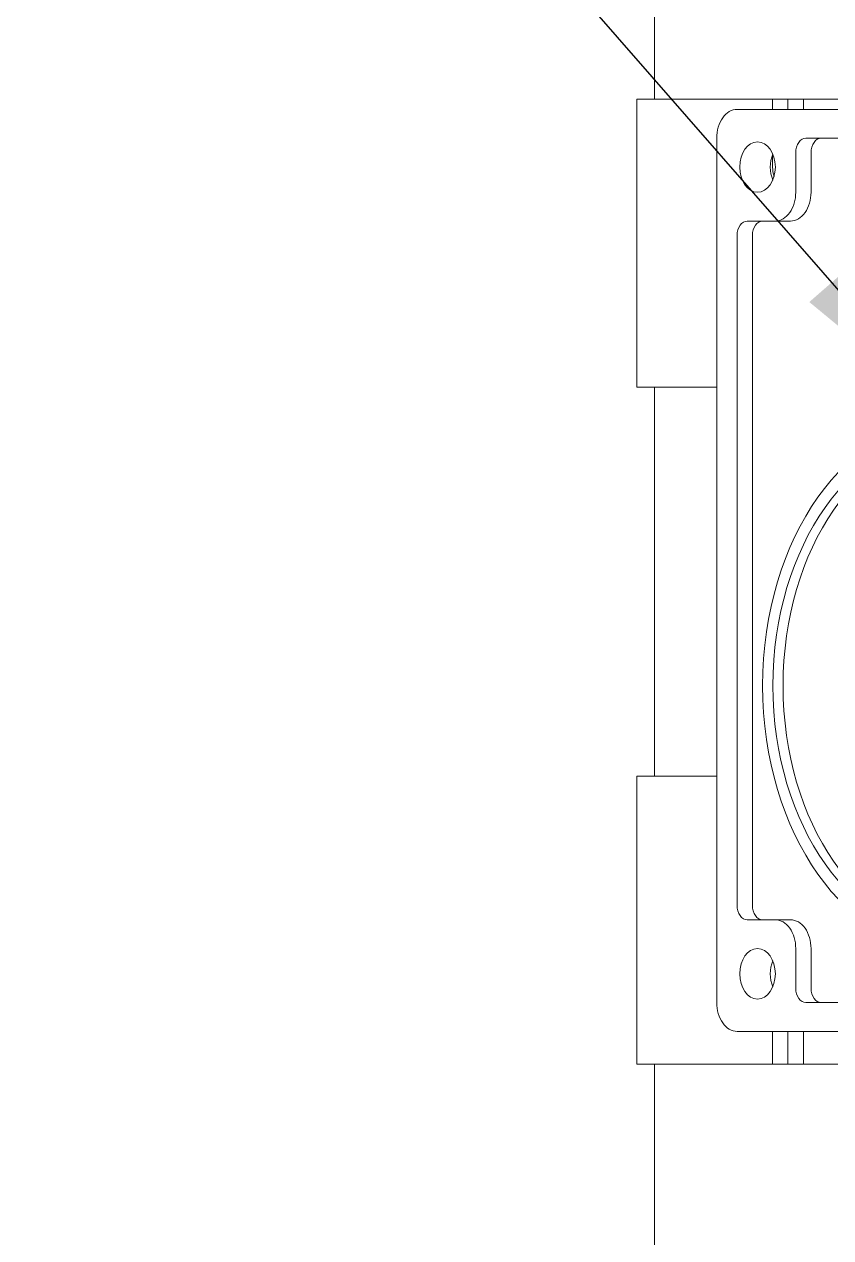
# Model space of a CAD drawing. Header units: inches. Extents: x 20 to 536, y 8 to 344.
# Drawn here: x 224.24 to 231.23, y 120.11 to 130.64 of the extents above; entities that cross this region are included whole.
import ezdxf

# ---------------------------------------------------------------- set-up
doc = ezdxf.new("R2010")
doc.units = ezdxf.units.IN
doc.header["$LTSCALE"] = 16
doc.header["$MEASUREMENT"] = 0
for name, color, linetype, lineweight in [('Symbol', 7, 'Continuous', 25), ('Symbol (ANSI)', 7, 'Continuous', 25), ('Visible (ANSI)', 7, 'Continuous', 50)]:
    doc.layers.add(name, color=color, linetype=linetype, lineweight=lineweight)
doc.styles.add('Standard D-E', font='arial.ttf')
doc.dimstyles.new('in [mm] D-E NeptuneBenson$7', dxfattribs={"dimscale": 16, "dimtxt": 0.15, "dimasz": 0.098425, "dimexe": 0.125, "dimexo": 0.063, "dimgap": 0.031496, "dimtad": 0, "dimtih": 1, "dimtoh": 1, "dimdec": 4, "dimrnd": 1e-08, "dimzin": 3, "dimdsep": 46, "dimlunit": 5, "dimtxsty": 'Standard D-E', "dimcen": 0.09, "dimdle": 0.393701, "dimclrd": 256, "dimclre": 256, "dimclrt": 256, "dimadec": 1, "dimazin": 1, "dimtfac": 1, "dimtofl": 0, "dimtmove": 0, "dimatfit": 3, "dimfxl": 1, "dimfrac": 1, "dimtolj": 1, "dimtzin": 4, "dimlwd": -1, "dimlwe": -1, "dimarcsym": 0})

msp = doc.modelspace()

# ---------------------------------------------------------------- linework, layer by layer
at = {"layer": 'Visible (ANSI)', "linetype": 'Continuous', "lineweight": 18}
for p, q in [((229.707141, 129.993472), (229.707141, 141.993472)), ((229.552806, 129.993472), (229.680947, 129.993472)), ((229.552806, 129.993472), (229.552806, 127.493472)), ((230.729838, 129.993472), (229.680947, 129.993472)), ((230.729838, 129.903472), (230.729838, 129.993472)), ((230.729838, 129.993472), (230.86242, 129.993472)), ((230.86242, 129.993472), (230.86242, 129.903472)), ((230.86242, 129.993472), (230.998538, 129.993472)), ((230.998538, 129.993472), (230.998538, 129.903472)), ((240.049505, 129.993472), (230.998538, 129.993472)), ((230.422246, 129.903472), (239.968188, 129.903472)), ((230.24547, 122.153472), (230.24547, 129.653472)), ((231.018868, 129.653437), (239.371566, 129.653437)), ((230.729838, 129.403472), (230.729838, 129.511877)), ((230.930479, 129.184722), (230.930479, 129.528437)), ((231.063062, 129.528437), (231.063062, 129.184722)), ((230.510659, 128.934722), (230.753703, 128.934722)), ((230.886285, 128.934722), (230.753703, 128.934722)), ((230.422271, 122.997222), (230.422271, 128.809722)), ((230.554854, 128.809722), (230.554854, 122.997222)), ((229.680947, 127.493472), (229.552806, 127.493472)), ((229.680947, 127.493472), (230.24547, 127.493472)), ((229.707141, 124.118472), (229.707141, 127.493472)), ((229.552806, 124.118472), (229.680947, 124.118472)), ((229.552806, 124.118472), (229.552806, 121.618472)), ((230.24547, 124.118472), (229.680947, 124.118472)), ((230.753703, 122.872222), (230.510659, 122.872222)), ((230.886285, 122.872222), (230.753703, 122.872222)), ((230.930479, 122.278508), (230.930479, 122.622222)), ((231.063062, 122.622222), (231.063062, 122.278508)), ((232.316019, 122.153508), (231.018868, 122.153508)), ((232.391817, 121.903472), (230.422246, 121.903472)), ((230.729838, 121.618472), (230.729838, 121.903472)), ((230.86242, 121.903472), (230.86242, 121.618472)), ((230.998538, 121.903472), (230.998538, 121.618472)), ((229.680947, 121.618472), (229.552806, 121.618472)), ((229.680947, 121.618472), (230.729838, 121.618472)), ((229.707141, 118.993472), (229.707141, 121.618472)), ((230.86242, 121.618472), (230.729838, 121.618472)), ((230.998538, 121.618472), (230.86242, 121.618472)), ((230.998538, 121.618472), (232.31172, 121.618472))]:
    msp.add_line(p, q, dxfattribs=at)
for centre, major_axis, start_param, end_param in [((230.422246, 129.653472), (0, 0.25), 0, 1.570796327), ((231.018868, 129.528437), (0, 0.125), 0, 1.570796327), ((231.15145, 129.528437), (0, 0.125), 0, 1.570796327), ((230.864188, 129.403472), (0, -0.21875), 4.171289454, 5.253488506), ((230.864188, 129.403472), (0, 0.19), 1.570796327, 2.01167981), ((230.753703, 129.184722), (0, -0.25), 0, 1.570796327), ((230.886285, 129.184722), (0, -0.25), 0, 1.570796327), ((230.510659, 128.809722), (0, 0.125), 0, 1.570796327), ((230.643242, 128.809722), (0, 0.125), 0, 1.570796327), ((232.366815, 124.903437), (0, 2.186419), 0.028589453, 3.1130032), ((230.510659, 122.997222), (0, -0.125), 4.71238898, 6.283185307), ((230.643242, 122.997222), (0, -0.125), 4.71238898, 6.283185307), ((230.753703, 122.622222), (0, 0.25), 4.71238898, 6.283185307), ((230.886285, 122.622222), (0, 0.25), 4.71238898, 6.283185307), ((230.864188, 122.403472), (0, -0.21875), 4.171289454, 5.253488506), ((231.018868, 122.278508), (0, -0.125), 4.71238898, 6.283185307), ((231.15145, 122.278508), (0, -0.125), 4.71238898, 6.283185307), ((230.422246, 122.153472), (0, -0.25), 4.71238898, 6.283185307)]:
    msp.add_ellipse(centre, major_axis=major_axis, ratio=0.707106781, start_param=start_param, end_param=end_param, dxfattribs=at)
for centre, major_axis in [((230.599023, 129.403472), (0, 0.21875)), ((232.278426, 124.903437), (0, 2.3125)), ((232.278426, 124.903437), (0, 2.186419)), ((230.599023, 122.403472), (0, 0.21875))]:
    msp.add_ellipse(centre, major_axis=major_axis, ratio=0.707106781, dxfattribs=at)

# ---------------------------------------------------------------- leaders
at = {"layer": 'Symbol', "annotation_type": 0, "has_hookline": 1, "hookline_direction": 1, "text_width": 24.473125}
msp.add_leader([(224.594299, 114.108616), (218.602801, 121.797156), (217.027998, 121.797156)], dimstyle='in [mm] D-E NeptuneBenson$7', override={"dimtad": 0}, dxfattribs=at)
at = {"layer": 'Symbol (ANSI)', "annotation_type": 0, "has_hookline": 1, "hookline_direction": 1, "text_width": 23.738064}
msp.add_leader([(232.278426, 127.215937), (222.666078, 138.231703), (221.091274, 138.231703)], dimstyle='in [mm] D-E NeptuneBenson$7', override={"dimtad": 0}, dxfattribs=at)

doc.saveas('drawing.dxf')
